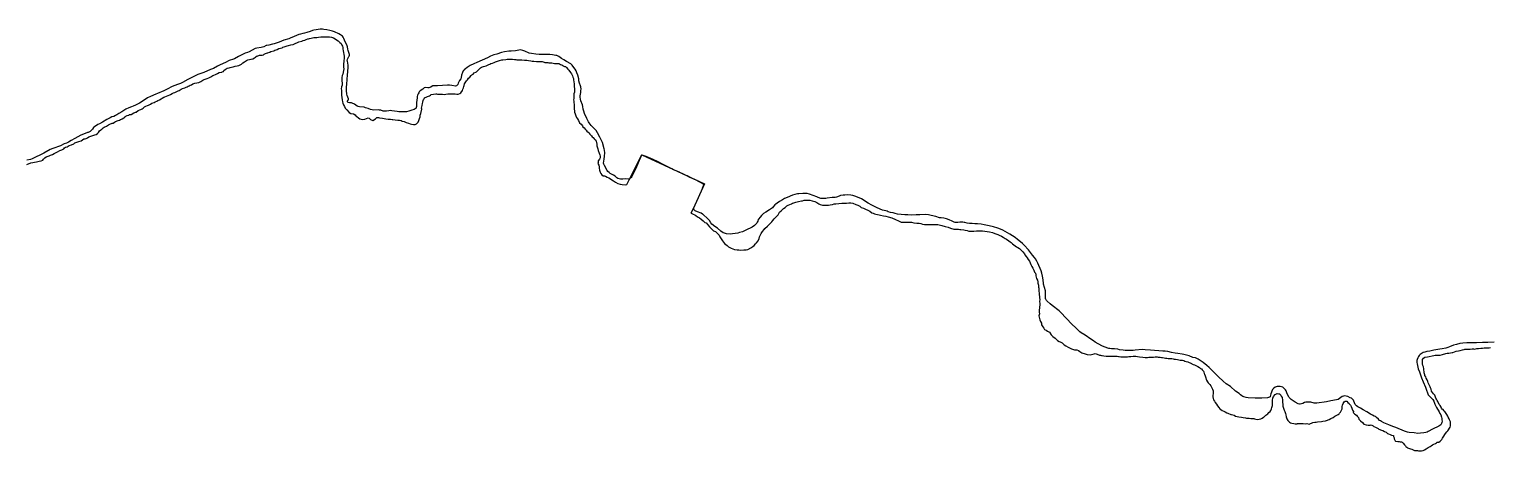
# Model space of a CAD drawing. Extents: x 0 to 800, y 146 to 730.
# Drawn here: x 671.9 to 735.9, y 600.8 to 619.3 of the extents above; entities that cross this region are included whole.
import ezdxf

# ---------------------------------------------------------------- set-up
doc = ezdxf.new("R2010")
doc.units = 0
doc.layers.get('0').update_dxf_attribs({"linetype": 'CONTINUOUS'})

msp = doc.modelspace()

# ---------------------------------------------------------------- linework, layer by layer
at = {"color": 1}
msp.add_lwpolyline([(671.76875, 613.334375), (671.946875, 613.409375), (672.021875, 613.428125), (672.1, 613.440625), (672.19375, 613.45), (672.309375, 613.4875), (672.390625, 613.503125), (672.465625, 613.521875), (672.490625, 613.56875), (672.55625, 613.634375), (672.6125, 613.675), (672.74375, 613.7125), (672.796875, 613.740625), (672.896875, 613.778125), (672.959375, 613.815625), (673.015625, 613.85), (673.1125, 613.890625), (673.215625, 613.95625), (673.29375, 613.978125), (673.39375, 614.03125), (673.415625, 614.06875), (673.459375, 614.096875), (673.540625, 614.11875), (673.578125, 614.1375), (673.628125, 614.171875), (673.728125, 614.203125), (673.821875, 614.246875), (673.86875, 614.2875), (673.953125, 614.321875), (674.003125, 614.33125), (674.05, 614.340625), (674.15, 614.36875), (674.2125, 614.415625), (674.259375, 614.45625), (674.321875, 614.465625), (674.375, 614.478125), (674.43125, 614.50625), (674.48125, 614.54375), (674.61875, 614.596875), (674.74375, 614.6375), (674.8125, 614.653125), (674.86875, 614.69375), (674.903125, 614.746875), (674.953125, 614.8125), (675.009375, 614.853125), (675.053125, 614.890625), (675.115625, 614.9375), (675.15625, 614.971875), (675.25625, 615.0125), (675.309375, 615.05), (675.353125, 615.078125), (675.409375, 615.10625), (675.50625, 615.14375), (675.55, 615.153125), (675.60625, 615.190625), (675.659375, 615.221875), (675.775, 615.265625), (675.83125, 615.2875), (675.871875, 615.3125), (675.921875, 615.33125), (675.953125, 615.34375), (676.021875, 615.378125), (676.0625, 615.409375), (676.075, 615.434375), (676.171875, 615.48125), (676.234375, 615.503125), (676.2625, 615.521875), (676.284375, 615.528125), (676.34375, 615.528125), (676.4625, 615.596875), (676.475, 615.603125), (676.5375, 615.63125), (676.55625, 615.6375), (676.64375, 615.696875), (676.71875, 615.728125), (676.7625, 615.746875), (676.825, 615.778125), (676.8625, 615.803125), (676.93125, 615.859375), (676.990625, 615.890625), (677.053125, 615.925), (677.103125, 615.94375), (677.196875, 615.975), (677.253125, 616.01875), (677.34375, 616.059375), (677.4, 616.0875), (677.4625, 616.115625), (677.50625, 616.14375), (677.590625, 616.178125), (677.659375, 616.21875), (677.703125, 616.2375), (677.775, 616.284375), (677.825, 616.303125), (677.8875, 616.328125), (677.959375, 616.365625), (678.040625, 616.390625), (678.06875, 616.409375), (678.134375, 616.446875), (678.203125, 616.475), (678.25625, 616.490625), (678.3125, 616.521875), (678.4, 616.565625), (678.446875, 616.584375), (678.540625, 616.640625), (678.590625, 616.66875), (678.7, 616.7), (678.753125, 616.71875), (678.796875, 616.7375), (678.84375, 616.765625), (678.88125, 616.790625), (678.934375, 616.809375), (678.99375, 616.83125), (679.040625, 616.878125), (679.1375, 616.9), (679.225, 616.915625), (679.309375, 616.934375), (679.4, 616.971875), (679.44375, 617), (679.484375, 617.028125), (679.5375, 617.05625), (679.5875, 617.075), (679.678125, 617.10625), (679.75, 617.134375), (679.834375, 617.18125), (679.884375, 617.209375), (679.925, 617.234375), (679.975, 617.25625), (680.0375, 617.284375), (680.121875, 617.321875), (680.2, 617.365625), (680.3125, 617.384375), (680.340625, 617.39375), (680.390625, 617.415625), (680.4125, 617.45625), (680.46875, 617.50625), (680.559375, 617.553125), (680.646875, 617.578125), (680.684375, 617.5875), (680.7375, 617.6), (680.809375, 617.621875), (680.853125, 617.625), (680.909375, 617.64375), (680.9875, 617.659375), (681.065625, 617.66875), (681.15625, 617.715625), (681.1875, 617.7375), (681.246875, 617.790625), (681.3125, 617.840625), (681.403125, 617.8875), (681.4625, 617.925), (681.53125, 617.934375), (681.584375, 617.95), (681.6125, 617.953125), (681.671875, 617.971875), (681.75625, 618.015625), (681.80625, 618.0375), (681.83125, 618.08125), (681.871875, 618.090625), (681.971875, 618.121875), (682.09375, 618.13125), (682.140625, 618.140625), (682.178125, 618.178125), (682.2375, 618.196875), (682.31875, 618.225), (682.3375, 618.228125), (682.40625, 618.253125), (682.43125, 618.265625), (682.475, 618.28125), (682.60625, 618.31875), (682.646875, 618.340625), (682.703125, 618.35625), (682.74375, 618.375), (682.815625, 618.4125), (682.959375, 618.453125), (682.990625, 618.471875), (683.05625, 618.490625), (683.09375, 618.509375), (683.18125, 618.5375), (683.25, 618.55625), (683.346875, 618.575), (683.45, 618.6), (683.534375, 618.63125), (683.6375, 618.678125), (683.7, 618.70625), (683.821875, 618.74375), (683.890625, 618.765625), (683.95, 618.78125), (683.965625, 618.790625), (683.9875, 618.8), (684.021875, 618.809375), (684.090625, 618.8375), (684.125, 618.85), (684.16875, 618.859375), (684.240625, 618.86875), (684.290625, 618.89375), (684.346875, 618.896875), (684.40625, 618.896875), (684.4875, 618.903125), (684.565625, 618.915625), (684.65625, 618.925), (685.040625, 618.925), (685.121875, 618.915625), (685.215625, 618.89375), (685.29375, 618.85), (685.353125, 618.803125), (685.415625, 618.753125), (685.490625, 618.6875), (685.553125, 618.6375), (685.5625, 618.6), (685.5875, 618.571875), (685.6125, 618.51875), (685.628125, 618.46875), (685.628125, 618.3875), (685.6375, 618.328125), (685.653125, 618.228125), (685.66875, 618.16875), (685.684375, 618.071875), (685.678125, 617.98125), (685.671875, 617.8875), (685.671875, 617.83125), (685.653125, 617.75625), (685.653125, 617.678125), (685.65625, 617.603125), (685.66875, 617.528125), (685.65, 617.453125), (685.621875, 617.29375), (685.6, 617.234375), (685.5875, 617.15), (685.584375, 617.021875), (685.59375, 616.8875), (685.590625, 616.809375), (685.575, 616.734375), (685.559375, 616.65), (685.565625, 616.5875), (685.571875, 616.5125), (685.571875, 616.446875), (685.575, 616.371875), (685.578125, 616.278125), (685.59375, 616.16875), (685.609375, 616.0875), (685.63125, 616.021875), (685.6625, 615.95625), (685.696875, 615.871875), (685.734375, 615.803125), (685.803125, 615.728125), (685.909375, 615.621875), (685.984375, 615.575), (686.1, 615.55625), (686.16875, 615.5125), (686.203125, 615.475), (686.24375, 615.44375), (686.3125, 615.3875), (686.375, 615.34375), (686.49375, 615.315625), (686.5875, 615.321875), (686.6625, 615.35), (686.734375, 615.38125), (686.784375, 615.3625), (686.846875, 615.3125), (686.94375, 615.26875), (687.05625, 615.34375), (687.115625, 615.396875), (687.190625, 615.4), (687.2375, 615.3875), (687.36875, 615.36875), (687.509375, 615.340625), (687.609375, 615.325), (687.6875, 615.321875), (687.68125, 615.33125), (687.721875, 615.325), (687.79375, 615.3125), (687.825, 615.30625), (687.921875, 615.29375), (688.04375, 615.278125), (688.1125, 615.275), (688.1875, 615.265625), (688.23125, 615.240625), (688.309375, 615.21875), (688.396875, 615.18125), (688.5, 615.146875), (688.584375, 615.115625), (688.64375, 615.1), (688.71875, 615.090625), (688.803125, 615.0875), (688.853125, 615.115625), (688.925, 615.19375), (688.959375, 615.265625), (688.990625, 615.353125), (689.0125, 615.425), (689.01875, 615.503125), (689.053125, 615.565625), (689.09375, 615.765625), (689.08125, 615.80625), (689.09375, 615.8625), (689.103125, 615.928125), (689.121875, 616.009375), (689.1375, 616.075), (689.153125, 616.134375), (689.16875, 616.18125), (689.1875, 616.21875), (689.2125, 616.2625), (689.23125, 616.275), (689.2875, 616.290625), (689.346875, 616.3125), (689.425, 616.35), (689.471875, 616.375), (689.503125, 616.4), (689.603125, 616.425), (689.703125, 616.428125), (689.7375, 616.428125), (689.778125, 616.41875), (689.825, 616.41875), (689.875, 616.415625), (689.990625, 616.415625), (690.078125, 616.409375), (690.15, 616.415625), (690.225, 616.434375), (690.3375, 616.4375), (690.484375, 616.4375), (690.55625, 616.428125), (690.63125, 616.425), (690.684375, 616.425), (690.75625, 616.44375), (690.8, 616.475), (690.86875, 616.575), (690.89375, 616.63125), (690.921875, 616.696875), (690.934375, 616.75625), (690.946875, 616.803125), (690.96875, 616.865625), (690.996875, 616.915625), (691.053125, 617), (691.090625, 617.046875), (691.14375, 617.121875), (691.2, 617.16875), (691.259375, 617.2375), (691.290625, 617.271875), (691.3375, 617.3), (691.38125, 617.346875), (691.4625, 617.384375), (691.49375, 617.403125), (691.546875, 617.45), (691.60625, 617.5125), (691.6375, 617.546875), (691.671875, 617.575), (691.715625, 617.596875), (691.8, 617.63125), (691.85625, 617.64375), (691.90625, 617.6625), (692.034375, 617.71875), (692.075, 617.7375), (692.125, 617.7625), (692.19375, 617.78125), (692.259375, 617.8125), (692.315625, 617.8375), (692.4125, 617.865625), (692.496875, 617.896875), (692.6, 617.921875), (692.6375, 617.925), (692.76875, 617.940625), (692.834375, 617.95), (693.071875, 617.95), (693.153125, 617.94375), (693.215625, 617.940625), (693.265625, 617.925), (693.409375, 617.925), (693.484375, 617.921875), (693.5875, 617.915625), (693.634375, 617.915625), (693.69375, 617.9125), (693.765625, 617.896875), (693.865625, 617.884375), (693.9375, 617.865625), (693.996875, 617.865625), (694.115625, 617.85625), (694.175, 617.846875), (694.21875, 617.85625), (694.321875, 617.85625), (694.353125, 617.846875), (694.36875, 617.846875), (694.45, 617.821875), (694.484375, 617.8125), (694.54375, 617.809375), (694.575, 617.803125), (694.61875, 617.8), (694.659375, 617.790625), (694.70625, 617.790625), (694.75, 617.784375), (694.79375, 617.784375), (694.85, 617.771875), (694.909375, 617.7625), (695.1, 617.7625), (695.134375, 617.753125), (695.175, 617.725), (695.23125, 617.7), (695.26875, 617.68125), (695.290625, 617.6625), (695.353125, 617.63125), (695.3875, 617.625), (695.43125, 617.5875), (695.5, 617.515625), (695.540625, 617.465625), (695.60625, 617.375), (695.653125, 617.309375), (695.696875, 617.21875), (695.721875, 617.1625), (695.7375, 617.1125), (695.740625, 617.040625), (695.753125, 616.9625), (695.76875, 616.86875), (695.76875, 616.81875), (695.778125, 616.734375), (695.78125, 616.66875), (695.784375, 616.6125), (695.784375, 616.546875), (695.78125, 616.5), (695.7625, 616.434375), (695.7625, 616.34375), (695.759375, 616.26875), (695.75625, 616.228125), (695.746875, 616.16875), (695.75625, 616.1125), (695.759375, 616.05625), (695.775, 615.9625), (695.775, 615.759375), (695.784375, 615.690625), (695.7875, 615.634375), (695.815625, 615.559375), (695.846875, 615.465625), (695.875, 615.396875), (695.921875, 615.334375), (695.965625, 615.265625), (696.0125, 615.165625), (696.075, 615.1), (696.134375, 615.03125), (696.15625, 614.984375), (696.2125, 614.94375), (696.2625, 614.88125), (696.3, 614.840625), (696.334375, 614.79375), (696.384375, 614.75), (696.4125, 614.71875), (696.459375, 614.6625), (696.53125, 614.5875), (696.5625, 614.553125), (696.60625, 614.515625), (696.653125, 614.45625), (696.690625, 614.41875), (696.734375, 614.353125), (696.75, 614.30625), (696.765625, 614.221875), (696.771875, 614.1625), (696.775, 614.10625), (696.8125, 614.03125), (696.825, 613.95625), (696.871875, 613.83125), (696.896875, 613.75625), (696.9125, 613.7), (696.9125, 613.628125), (696.890625, 613.56875), (696.83125, 613.503125), (696.81875, 613.43125), (696.815625, 613.375), (696.859375, 613.315625), (696.871875, 613.234375), (696.871875, 613.18125), (696.884375, 613.090625), (696.9125, 613.00625), (696.95, 612.946875), (696.990625, 612.884375), (697.046875, 612.84375), (697.1, 612.8375), (697.146875, 612.834375), (697.221875, 612.790625), (697.296875, 612.759375), (697.371875, 612.70625), (697.43125, 612.66875), (697.49375, 612.625), (697.58125, 612.5625), (697.690625, 612.50625), (697.79375, 612.478125), (697.875, 612.459375), (698.00625, 612.45), (698.078125, 612.459375), (698.18125, 612.665625), (698.74375, 613.759375), (701.496875, 612.484375), (700.996875, 611.39375), (700.896875, 611.203125), (700.928125, 611.1875), (700.990625, 611.165625), (701.0625, 611.13125), (701.103125, 611.103125), (701.178125, 611.053125), (701.26875, 610.996875), (701.3375, 610.940625), (701.4375, 610.86875), (701.509375, 610.8), (701.56875, 610.78125), (701.634375, 610.69375), (701.703125, 610.609375), (701.80625, 610.50625), (701.884375, 610.43125), (701.965625, 610.403125), (702.021875, 610.359375), (702.090625, 610.29375), (702.128125, 610.24375), (702.16875, 610.175), (702.228125, 610.08125), (702.284375, 609.996875), (702.36875, 609.878125), (702.484375, 609.79375), (702.546875, 609.728125), (702.6625, 609.66875), (702.8, 609.621875), (702.915625, 609.603125), (703.003125, 609.59375), (703.0875, 609.5875), (703.2125, 609.59375), (703.31875, 609.603125), (703.396875, 609.615625), (703.525, 609.6875), (703.609375, 609.746875), (703.66875, 609.79375), (703.721875, 609.85625), (703.775, 609.9125), (703.8375, 609.996875), (703.884375, 610.103125), (703.896875, 610.171875), (703.95, 610.25625), (703.96875, 610.321875), (704.034375, 610.403125), (704.109375, 610.496875), (704.1375, 610.528125), (704.25, 610.6375), (704.315625, 610.696875), (704.36875, 610.753125), (704.4375, 610.821875), (704.48125, 610.884375), (704.54375, 610.953125), (704.615625, 611.028125), (704.659375, 611.08125), (704.715625, 611.140625), (704.746875, 611.19375), (704.784375, 611.24375), (704.846875, 611.309375), (704.95625, 611.40625), (705.025, 611.459375), (705.084375, 611.509375), (705.103125, 611.528125), (705.15625, 611.553125), (705.23125, 611.584375), (705.30625, 611.621875), (705.35625, 611.640625), (705.40625, 611.65625), (705.490625, 611.684375), (705.6125, 611.7125), (705.7375, 611.740625), (705.790625, 611.75), (705.8625, 611.771875), (705.9375, 611.778125), (706.053125, 611.771875), (706.1125, 611.76875), (706.2125, 611.753125), (706.334375, 611.715625), (706.415625, 611.675), (706.5, 611.609375), (706.559375, 611.58125), (706.659375, 611.55625), (706.8125, 611.55625), (706.928125, 611.5625), (706.996875, 611.571875), (707.1, 611.584375), (707.175, 611.6125), (707.253125, 611.61875), (707.375, 611.63125), (707.515625, 611.6375), (707.69375, 611.646875), (707.7125, 611.65), (707.825, 611.65625), (707.903125, 611.65625), (707.996875, 611.646875), (708.121875, 611.584375), (708.2125, 611.553125), (708.30625, 611.515625), (708.36875, 611.459375), (708.465625, 611.421875), (708.528125, 611.39375), (708.684375, 611.328125), (708.740625, 611.2875), (708.828125, 611.225), (708.884375, 611.203125), (708.94375, 611.175), (709.009375, 611.165625), (709.075, 611.15), (709.146875, 611.128125), (709.209375, 611.1125), (709.334375, 611.090625), (709.4375, 611.071875), (709.553125, 611.046875), (709.7125, 611), (709.875, 610.934375), (709.996875, 610.865625), (710.11875, 610.8125), (710.428125, 610.8125), (710.5625, 610.809375), (710.675, 610.78125), (710.809375, 610.7625), (710.9, 610.7625), (710.971875, 610.753125), (711.05625, 610.73125), (711.140625, 610.715625), (711.328125, 610.715625), (711.44375, 610.7125), (711.590625, 610.703125), (711.71875, 610.703125), (711.90625, 610.665625), (712.053125, 610.621875), (712.18125, 610.590625), (712.284375, 610.553125), (712.43125, 610.509375), (712.625, 610.509375), (712.69375, 610.496875), (712.7375, 610.490625), (712.859375, 610.48125), (712.928125, 610.4625), (713.00625, 610.45), (713.084375, 610.425), (713.196875, 610.415625), (713.303125, 610.421875), (713.415625, 610.43125), (713.684375, 610.43125), (713.7875, 610.425), (713.8875, 610.40625), (713.99375, 610.39375), (714.115625, 610.359375), (714.23125, 610.3125), (714.35625, 610.271875), (714.41875, 610.2375), (714.51875, 610.2), (714.59375, 610.15625), (714.68125, 610.103125), (714.7375, 610.075), (714.840625, 609.990625), (714.903125, 609.95), (714.94375, 609.925), (715, 609.865625), (715.053125, 609.8125), (715.115625, 609.775), (715.171875, 609.734375), (715.240625, 609.7), (715.303125, 609.653125), (715.353125, 609.6125), (715.396875, 609.575), (715.453125, 609.515625), (715.51875, 609.43125), (715.54375, 609.3875), (715.603125, 609.3125), (715.64375, 609.25625), (715.690625, 609.18125), (715.740625, 609.103125), (715.775, 609.034375), (715.80625, 608.9625), (715.85, 608.86875), (715.890625, 608.79375), (715.928125, 608.709375), (715.971875, 608.615625), (716.00625, 608.575), (716.021875, 608.5125), (716.028125, 608.45625), (716.04375, 608.4), (716.059375, 608.35), (716.09375, 608.271875), (716.109375, 608.2), (716.1125, 608.134375), (716.134375, 608.046875), (716.14375, 607.9625), (716.15, 607.915625), (716.15625, 607.859375), (716.159375, 607.79375), (716.171875, 607.70625), (716.175, 607.625), (716.184375, 607.559375), (716.190625, 607.5), (716.196875, 607.41875), (716.190625, 607.340625), (716.196875, 607.25625), (716.2, 607.153125), (716.1875, 607.1125), (716.1875, 607.065625), (716.171875, 606.953125), (716.175, 606.871875), (716.1875, 606.79375), (716.159375, 606.709375), (716.190625, 606.596875), (716.203125, 606.53125), (716.225, 606.465625), (716.265625, 606.390625), (716.278125, 606.315625), (716.334375, 606.23125), (716.38125, 606.165625), (716.409375, 606.115625), (716.475, 606.0875), (716.540625, 606.040625), (716.615625, 605.9875), (716.696875, 605.871875), (716.76875, 605.803125), (716.86875, 605.728125), (716.903125, 605.7), (716.978125, 605.634375), (717.05, 605.590625), (717.09375, 605.56875), (717.171875, 605.525), (717.2625, 605.4375), (717.334375, 605.390625), (717.4375, 605.334375), (717.5875, 605.259375), (717.7125, 605.21875), (717.815625, 605.21875), (717.890625, 605.184375), (717.959375, 605.14375), (718.046875, 605.090625), (718.190625, 605.04375), (718.26875, 605.0125), (718.4, 605.003125), (718.58125, 605.040625), (718.621875, 605.053125), (718.7125, 605.025), (718.821875, 604.99375), (718.8625, 604.984375), (718.896875, 604.978125), (718.9375, 604.975), (719.00625, 604.959375), (719.1125, 604.95), (719.159375, 604.946875), (719.221875, 604.940625), (719.3, 604.940625), (719.4375, 604.95), (719.50625, 604.946875), (719.54375, 604.940625), (719.596875, 604.9375), (719.646875, 604.928125), (719.684375, 604.928125), (719.746875, 604.91875), (719.79375, 604.9125), (720.046875, 604.9125), (720.109375, 604.921875), (720.15625, 604.93125), (720.196875, 604.93125), (720.2875, 604.9375), (720.4125, 604.9375), (720.48125, 604.921875), (720.575, 604.909375), (720.7125, 604.9), (720.81875, 604.884375), (720.91875, 604.884375), (720.984375, 604.89375), (721.015625, 604.9), (721.1875, 604.9), (721.253125, 604.909375), (721.34375, 604.909375), (721.39375, 604.9), (721.425, 604.9), (721.48125, 604.89375), (721.534375, 604.884375), (721.58125, 604.88125), (721.659375, 604.871875), (721.7125, 604.85625), (721.771875, 604.853125), (721.821875, 604.84375), (721.903125, 604.84375), (721.98125, 604.8375), (722.053125, 604.828125), (722.096875, 604.81875), (722.14375, 604.809375), (722.23125, 604.796875), (722.290625, 604.78125), (722.359375, 604.76875), (722.38125, 604.76875), (722.45625, 604.7625), (722.51875, 604.75), (722.565625, 604.725), (722.61875, 604.709375), (722.690625, 604.690625), (722.746875, 604.665625), (722.790625, 604.646875), (722.921875, 604.58125), (722.978125, 604.559375), (723.034375, 604.53125), (723.134375, 604.49375), (723.20625, 604.446875), (723.25, 604.4), (723.284375, 604.38125), (723.321875, 604.34375), (723.3375, 604.325), (723.371875, 604.28125), (723.390625, 604.240625), (723.4125, 604.190625), (723.428125, 604.153125), (723.446875, 604.0875), (723.4625, 604.034375), (723.475, 603.996875), (723.5, 603.928125), (723.50625, 603.884375), (723.546875, 603.825), (723.584375, 603.771875), (723.653125, 603.696875), (723.7, 603.640625), (723.75, 603.55625), (723.76875, 603.490625), (723.796875, 603.428125), (723.80625, 603.371875), (723.80625, 603.2875), (723.784375, 603.23125), (723.78125, 603.165625), (723.8, 603.090625), (723.821875, 603.028125), (723.859375, 602.971875), (723.890625, 602.9125), (723.94375, 602.84375), (723.984375, 602.771875), (724.046875, 602.6875), (724.09375, 602.640625), (724.1375, 602.6), (724.2, 602.5625), (724.2625, 602.534375), (724.325, 602.5), (724.40625, 602.459375), (724.446875, 602.440625), (724.571875, 602.39375), (724.603125, 602.384375), (724.715625, 602.35625), (724.7875, 602.321875), (724.934375, 602.2875), (725.05, 602.26875), (725.121875, 602.259375), (725.21875, 602.240625), (725.265625, 602.221875), (725.375, 602.221875), (725.45, 602.2125), (725.590625, 602.215625), (725.61875, 602.19375), (725.66875, 602.184375), (725.740625, 602.16875), (725.825, 602.178125), (725.8875, 602.203125), (725.953125, 602.23125), (726.009375, 602.265625), (726.040625, 602.28125), (726.1125, 602.353125), (726.15, 602.384375), (726.19375, 602.421875), (726.25, 602.471875), (726.303125, 602.525), (726.328125, 602.565625), (726.365625, 602.640625), (726.38125, 602.69375), (726.396875, 602.778125), (726.4, 602.846875), (726.4, 603.015625), (726.41875, 603.1), (726.45, 603.175), (726.521875, 603.259375), (726.60625, 603.309375), (726.68125, 603.3), (726.715625, 603.290625), (726.7625, 603.234375), (726.790625, 603.1875), (726.821875, 603.128125), (726.8375, 603.009375), (726.846875, 602.93125), (726.8625, 602.828125), (726.8625, 602.75), (726.89375, 602.665625), (726.921875, 602.58125), (726.94375, 602.51875), (726.975, 602.434375), (726.990625, 602.375), (727.009375, 602.2875), (727.0375, 602.19375), (727.075, 602.128125), (727.153125, 602.053125), (727.196875, 602.025), (727.253125, 602.009375), (727.34375, 601.9875), (727.4, 601.978125), (727.4875, 601.98125), (727.50625, 601.990625), (727.528125, 601.990625), (727.603125, 601.996875), (727.696875, 601.9875), (727.75, 601.9875), (727.853125, 601.98125), (727.909375, 601.9875), (728.00625, 601.96875), (728.175, 602.0375), (728.25625, 602.053125), (728.315625, 602.05625), (728.371875, 602.065625), (728.559375, 602.075), (728.609375, 602.1), (728.725, 602.103125), (728.778125, 602.11875), (728.896875, 602.175), (728.965625, 602.20625), (729.065625, 602.25), (729.140625, 602.31875), (729.290625, 602.384375), (729.321875, 602.421875), (729.35, 602.44375), (729.3875, 602.490625), (729.40625, 602.51875), (729.4375, 602.584375), (729.453125, 602.6375), (729.465625, 602.73125), (729.475, 602.8), (729.5, 602.871875), (729.54375, 602.940625), (729.596875, 602.978125), (729.659375, 602.96875), (729.703125, 602.91875), (729.765625, 602.865625), (729.784375, 602.8375), (729.821875, 602.796875), (729.85, 602.734375), (729.878125, 602.665625), (729.89375, 602.61875), (729.9125, 602.571875), (729.953125, 602.525), (729.940625, 602.471875), (730.015625, 602.40625), (730.084375, 602.35625), (730.11875, 602.321875), (730.171875, 602.253125), (730.190625, 602.178125), (730.2625, 602.109375), (730.346875, 602.04375), (730.409375, 601.96875), (730.50625, 601.93125), (730.603125, 601.915625), (730.6875, 601.915625), (730.734375, 601.93125), (730.7625, 601.921875), (730.8125, 601.896875), (730.853125, 601.865625), (730.91875, 601.83125), (731.015625, 601.790625), (731.040625, 601.771875), (731.075, 601.75), (731.1875, 601.7), (731.240625, 601.684375), (731.31875, 601.640625), (731.384375, 601.609375), (731.45, 601.5625), (731.496875, 601.534375), (731.565625, 601.509375), (731.628125, 601.4875), (731.70625, 601.4625), (731.715625, 601.43125), (731.74375, 601.359375), (731.74375, 601.31875), (731.778125, 601.2375), (731.80625, 601.215625), (731.90625, 601.209375), (731.95625, 601.2), (732, 601.196875), (732.05625, 601.1875), (732.0875, 601.18125), (732.125, 601.153125), (732.140625, 601.13125), (732.19375, 601.05625), (732.234375, 601.015625), (732.25625, 600.98125), (732.290625, 600.95), (732.33125, 600.925), (732.415625, 600.896875), (732.4625, 600.878125), (732.509375, 600.865625), (732.596875, 600.828125), (732.63125, 600.8125), (732.7, 600.809375), (732.7625, 600.809375), (732.80625, 600.8), (732.859375, 600.803125), (732.9375, 600.803125), (733.00625, 600.8125), (733.071875, 600.8375), (733.1375, 600.878125), (733.1875, 600.90625), (733.2375, 600.94375), (733.315625, 600.990625), (733.359375, 601.015625), (733.415625, 601.053125), (733.475, 601.08125), (733.553125, 601.11875), (733.6, 601.15), (733.621875, 601.16875), (733.68125, 601.171875), (733.703125, 601.18125), (733.759375, 601.225), (733.825, 601.290625), (733.859375, 601.346875), (733.884375, 601.39375), (733.9125, 601.44375), (733.96875, 601.509375), (733.990625, 601.55625), (734.05, 601.628125), (734.0875, 601.678125), (734.11875, 601.721875), (734.165625, 601.784375), (734.2, 601.8375), (734.209375, 601.89375), (734.209375, 601.94375), (734.215625, 602.01875), (734.209375, 602.071875), (734.175, 602.15), (734.159375, 602.196875), (734.1125, 602.278125), (734.0875, 602.309375), (734.053125, 602.39375), (733.9875, 602.471875), (733.95625, 602.515625), (733.9375, 602.534375), (733.915625, 602.565625), (733.8875, 602.603125), (733.840625, 602.628125), (733.81875, 602.66875), (733.796875, 602.7125), (733.7625, 602.778125), (733.71875, 602.81875), (733.65625, 602.95625), (733.63125, 602.996875), (733.596875, 603.053125), (733.571875, 603.109375), (733.54375, 603.19375), (733.51875, 603.23125), (733.465625, 603.2875), (733.415625, 603.346875), (733.375, 603.4125), (733.36875, 603.503125), (733.340625, 603.5625), (733.325, 603.59375), (733.29375, 603.659375), (733.2625, 603.715625), (733.2375, 603.778125), (733.2125, 603.828125), (733.184375, 603.9125), (733.15, 603.975), (733.134375, 604.040625), (733.090625, 604.09375), (733.084375, 604.125), (733.071875, 604.16875), (733.05625, 604.2125), (733.05, 604.26875), (733.046875, 604.325), (733.046875, 604.38125), (733.03125, 604.46875), (733.0125, 604.503125), (733, 604.540625), (732.9875, 604.6), (732.984375, 604.65625), (732.984375, 604.721875), (732.9875, 604.796875), (733.021875, 604.8625), (733.084375, 604.9), (733.203125, 604.9125), (733.484375, 604.978125), (733.54375, 604.984375), (733.60625, 604.984375), (733.69375, 604.9875), (733.7625, 604.99375), (733.8625, 605.021875), (734, 605.0625), (734.065625, 605.06875), (734.14375, 605.071875), (734.290625, 605.1), (734.3125, 605.109375), (734.465625, 605.15625), (734.5625, 605.171875), (734.640625, 605.190625), (734.74375, 605.221875), (734.80625, 605.240625), (734.8375, 605.246875), (734.875, 605.25), (735.040625, 605.25), (735.075, 605.25625), (735.15625, 605.265625), (735.225, 605.259375), (735.265625, 605.25625), (735.371875, 605.275), (735.446875, 605.278125), (735.540625, 605.2875), (735.56875, 605.29375), (735.615625, 605.296875), (735.68125, 605.3125), (735.759375, 605.309375), (735.90625, 605.309375), (735.96875, 605.315625)], dxfattribs=at)
at = {"color": 3}
msp.add_lwpolyline([(736.125, 605.559375), (735.84375, 605.546875), (735.609375, 605.546875), (735.35, 605.525), (735.259375, 605.521875), (735.090625, 605.525), (734.925, 605.521875), (734.746875, 605.50625), (734.625, 605.490625), (734.46875, 605.459375), (734.35, 605.421875), (734.171875, 605.346875), (734.1, 605.31875), (734, 605.29375), (733.853125, 605.265625), (733.7375, 605.25625), (733.48125, 605.2125), (733.303125, 605.1625), (733.178125, 605.14375), (733.090625, 605.125), (733.01875, 605.103125), (732.9625, 605.08125), (732.8875, 605.021875), (732.840625, 604.975), (732.8125, 604.93125), (732.784375, 604.875), (732.75625, 604.8), (732.740625, 604.75625), (732.734375, 604.728125), (732.740625, 604.659375), (732.75, 604.603125), (732.784375, 604.45625), (732.8, 604.39375), (732.85625, 604.259375), (732.88125, 604.16875), (732.9375, 604), (733.015625, 603.825), (733.115625, 603.58125), (733.1625, 603.45625), (733.196875, 603.33125), (733.2125, 603.2875), (733.234375, 603.246875), (733.25625, 603.221875), (733.353125, 603.128125), (733.434375, 603.0375), (733.475, 602.975), (733.5, 602.925), (733.528125, 602.840625), (733.590625, 602.7), (733.7125, 602.5), (733.746875, 602.4375), (733.78125, 602.371875), (733.815625, 602.278125), (733.83125, 602.20625), (733.8375, 602.15), (733.840625, 602.09375), (733.834375, 602.040625), (733.81875, 601.990625), (733.7875, 601.9375), (733.746875, 601.903125), (733.70625, 601.88125), (733.421875, 601.74375), (733.2375, 601.64375), (733.184375, 601.61875), (733.128125, 601.6), (733.04375, 601.58125), (732.896875, 601.565625), (732.778125, 601.5625), (732.6125, 601.578125), (732.4, 601.60625), (732.328125, 601.615625), (732.196875, 601.65625), (731.81875, 601.8125), (731.6875, 601.85625), (731.50625, 601.93125), (731.2875, 602.028125), (731.184375, 602.078125), (731.14375, 602.103125), (731.103125, 602.13125), (731.046875, 602.178125), (730.96875, 602.259375), (730.921875, 602.29375), (730.86875, 602.321875), (730.784375, 602.35625), (730.696875, 602.396875), (730.5375, 602.5), (730.38125, 602.5875), (730.259375, 602.66875), (730.153125, 602.725), (730.084375, 602.76875), (730.04375, 602.809375), (730.025, 602.83125), (729.975, 602.971875), (729.95625, 603.0125), (729.921875, 603.05), (729.8625, 603.096875), (729.815625, 603.125), (729.709375, 603.175), (729.6375, 603.19375), (729.56875, 603.203125), (729.515625, 603.196875), (729.4625, 603.178125), (729.340625, 603.084375), (729.278125, 603.05), (729.215625, 603.028125), (728.959375, 602.9875), (728.778125, 602.946875), (728.34375, 602.88125), (728.234375, 602.88125), (728.078125, 602.921875), (727.990625, 602.93125), (727.928125, 602.93125), (727.871875, 602.921875), (727.8125, 602.90625), (727.73125, 602.86875), (727.68125, 602.853125), (727.6125, 602.846875), (727.58125, 602.846875), (727.53125, 602.859375), (727.39375, 602.934375), (727.259375, 603.015625), (727.215625, 603.05), (727.1375, 603.1375), (727.11875, 603.159375), (727.05, 603.29375), (726.996875, 603.421875), (726.96875, 603.471875), (726.9375, 603.51875), (726.8625, 603.58125), (726.79375, 603.603125), (726.74375, 603.615625), (726.6125, 603.6125), (726.565625, 603.603125), (726.515625, 603.58125), (726.45625, 603.5375), (726.409375, 603.484375), (726.33125, 603.3), (726.30625, 603.18125), (726.296875, 603.159375), (726.278125, 603.15), (726.178125, 603.125), (725.940625, 603.103125), (725.65, 603.1), (725.33125, 603.121875), (725.25625, 603.134375), (725.153125, 603.159375), (725.109375, 603.175), (725.053125, 603.20625), (724.996875, 603.25), (724.9375, 603.309375), (724.7875, 603.415625), (724.55625, 603.609375), (724.378125, 603.734375), (724.240625, 603.846875), (724.028125, 604.040625), (723.9375, 604.140625), (723.621875, 604.45), (723.525, 604.5375), (723.3625, 604.665625), (723.146875, 604.815625), (723.11875, 604.83125), (723.03125, 604.865625), (722.915625, 604.890625), (722.753125, 604.953125), (722.515625, 605.015625), (722.440625, 605.03125), (722.246875, 605.053125), (722.1375, 605.071875), (721.96875, 605.109375), (721.8125, 605.15), (721.703125, 605.165625), (721.596875, 605.165625), (721.059375, 605.203125), (720.821875, 605.225), (720.684375, 605.228125), (720.3875, 605.209375), (720.290625, 605.196875), (720.15, 605.19375), (719.9375, 605.19375), (719.853125, 605.2), (719.696875, 605.225), (719.625, 605.24375), (719.478125, 605.26875), (719.45, 605.2625), (719.34375, 605.2625), (719.275, 605.271875), (719.221875, 605.28125), (719.015625, 605.346875), (718.9125, 605.39375), (718.621875, 605.559375), (718.546875, 605.6125), (718.43125, 605.68125), (718.1875, 605.8625), (718.01875, 605.971875), (717.959375, 606.015625), (717.784375, 606.190625), (717.603125, 606.35), (717.1125, 606.85625), (717.040625, 606.928125), (716.74375, 607.15625), (716.65625, 607.228125), (716.525, 607.353125), (716.49375, 607.3875), (716.45625, 607.434375), (716.45, 607.45625), (716.45, 607.58125), (716.44375, 607.64375), (716.446875, 607.746875), (716.440625, 607.809375), (716.40625, 607.95625), (716.3625, 608.090625), (716.353125, 608.13125), (716.3375, 608.29375), (716.315625, 608.44375), (716.28125, 608.575), (716.25, 608.675), (716.10625, 609.015625), (716.071875, 609.1), (716.0125, 609.20625), (715.971875, 609.259375), (715.88125, 609.3625), (715.7, 609.59375), (715.50625, 609.8), (715.434375, 609.871875), (715.284375, 610.009375), (715.225, 610.059375), (715.1125, 610.140625), (714.88125, 610.284375), (714.56875, 610.45625), (714.478125, 610.5), (714.359375, 610.55), (714.165625, 610.6125), (713.975, 610.65625), (713.7625, 610.690625), (713.61875, 610.71875), (713.459375, 610.7375), (713.35, 610.74375), (713.228125, 610.746875), (713.109375, 610.753125), (713.009375, 610.76875), (712.909375, 610.796875), (712.88125, 610.803125), (712.821875, 610.809375), (712.696875, 610.80625), (712.603125, 610.796875), (712.534375, 610.79375), (712.490625, 610.8), (712.434375, 610.81875), (712.353125, 610.8625), (712.228125, 610.9125), (712.103125, 610.959375), (711.990625, 610.9875), (711.86875, 610.996875), (711.8, 611.00625), (711.64375, 611.059375), (711.4375, 611.109375), (711.321875, 611.134375), (711.2, 611.146875), (710.940625, 611.128125), (710.78125, 611.134375), (710.575, 611.121875), (710.403125, 611.134375), (710.3375, 611.1375), (710.271875, 611.13125), (709.953125, 611.16875), (709.85, 611.190625), (709.76875, 611.215625), (709.653125, 611.2375), (709.55, 611.271875), (709.5, 611.29375), (709.45, 611.3125), (709.303125, 611.34375), (709.059375, 611.434375), (708.825, 611.55), (708.66875, 611.6375), (708.378125, 611.83125), (708.134375, 611.940625), (707.996875, 611.978125), (707.903125, 611.99375), (707.75625, 612.003125), (707.646875, 612), (707.56875, 611.99375), (707.4625, 611.975), (707.39375, 611.95625), (707.28125, 611.9125), (707.221875, 611.9), (707.153125, 611.9), (707.0875, 611.896875), (706.871875, 611.859375), (706.81875, 611.853125), (706.64375, 611.85), (706.5875, 611.853125), (706.48125, 611.890625), (706.41875, 611.921875), (706.090625, 612.04375), (706, 612.065625), (705.9375, 612.075), (705.809375, 612.0625), (705.634375, 612.059375), (705.565625, 612.05625), (705.45625, 612.03125), (705.35625, 611.996875), (705.1125, 611.9), (705, 611.85), (704.9125, 611.790625), (704.775, 611.7125), (704.671875, 611.6375), (704.61875, 611.60625), (704.575, 611.575), (704.5, 611.48125), (704.46875, 611.446875), (704.34375, 611.353125), (704.178125, 611.253125), (704.084375, 611.1875), (703.996875, 611.1), (703.934375, 611.025), (703.853125, 610.946875), (703.840625, 610.928125), (703.828125, 610.859375), (703.80625, 610.8125), (703.78125, 610.775), (703.728125, 610.7125), (703.684375, 610.671875), (703.578125, 610.596875), (703.309375, 610.45625), (703.1625, 610.39375), (703.03125, 610.353125), (702.95625, 610.3375), (702.715625, 610.3), (702.621875, 610.29375), (702.45625, 610.30625), (702.365625, 610.325), (702.315625, 610.346875), (702.209375, 610.421875), (702.053125, 610.546875), (701.946875, 610.621875), (701.81875, 610.728125), (701.771875, 610.78125), (701.70625, 610.884375), (701.596875, 611), (701.465625, 611.11875), (701.425, 611.146875), (701.40625, 611.1625), (701.340625, 611.203125), (701.184375, 611.2625), (701.0875, 611.315625), (701.040625, 611.346875), (701.028125, 611.3625), (701.015625, 611.396875), (701.0125, 611.40625), (701.0125, 611.428125), (701.1, 611.60625), (701.228125, 611.890625), (701.2875, 612.03125), (701.346875, 612.15625), (701.3875, 612.25), (701.4, 612.296875), (701.4375, 612.38125), (701.46875, 612.45), (701.465625, 612.45625), (701.340625, 612.534375), (701.196875, 612.6125), (701.146875, 612.634375), (700.89375, 612.75), (700.840625, 612.775), (700.728125, 612.8375), (700.65625, 612.86875), (700.54375, 612.928125), (700.409375, 612.990625), (700.390625, 613.003125), (700.13125, 613.10625), (700.053125, 613.14375), (699.671875, 613.334375), (699.43125, 613.46875), (699.109375, 613.621875), (699.0375, 613.65), (698.934375, 613.6875), (698.75, 613.746875), (698.728125, 613.74375), (698.653125, 613.571875), (698.621875, 613.509375), (698.503125, 613.240625), (698.31875, 612.846875), (698.303125, 612.80625), (698.278125, 612.76875), (698.2625, 612.75), (698.221875, 612.71875), (698.209375, 612.709375), (698.2, 612.709375), (698.140625, 612.696875), (698.03125, 612.70625), (697.9125, 612.69375), (697.81875, 612.69375), (697.809375, 612.696875), (697.746875, 612.70625), (697.6875, 612.725), (697.640625, 612.75625), (697.565625, 612.821875), (697.496875, 612.86875), (697.359375, 612.940625), (697.34375, 612.959375), (697.303125, 612.984375), (697.246875, 613.034375), (697.21875, 613.071875), (697.10625, 613.2875), (697.078125, 613.353125), (697.0625, 613.403125), (697.071875, 613.48125), (697.0875, 613.565625), (697.103125, 613.7), (697.1125, 613.846875), (697.096875, 613.96875), (697.084375, 614.028125), (697.009375, 614.296875), (696.978125, 614.396875), (696.90625, 614.5375), (696.8, 614.721875), (696.73125, 614.821875), (696.525, 615.053125), (696.434375, 615.1625), (696.403125, 615.2), (696.321875, 615.35625), (696.23125, 615.565625), (696.2, 615.66875), (696.171875, 615.76875), (696.15625, 615.878125), (696.1375, 615.953125), (696.071875, 616.13125), (696.053125, 616.196875), (696.0375, 616.29375), (696.0375, 616.346875), (696.04375, 616.421875), (696.0625, 616.49375), (696.071875, 616.575), (696.075, 616.634375), (696.065625, 616.7375), (696.053125, 616.790625), (696.009375, 616.903125), (695.98125, 617.00625), (695.975, 617.0875), (695.934375, 617.246875), (695.896875, 617.359375), (695.859375, 617.4375), (695.8125, 617.515625), (695.759375, 617.59375), (695.678125, 617.69375), (695.621875, 617.740625), (695.44375, 617.85), (695.315625, 617.91875), (695.21875, 617.98125), (695.1, 618.075), (695.071875, 618.090625), (695.00625, 618.11875), (694.975, 618.11875), (694.815625, 618.146875), (694.70625, 618.15625), (694.559375, 618.1625), (694.446875, 618.159375), (694.23125, 618.1625), (694.0875, 618.171875), (693.9, 618.196875), (693.79375, 618.221875), (693.6125, 618.296875), (693.51875, 618.33125), (693.45625, 618.346875), (693.4, 618.35625), (693.35, 618.353125), (693.20625, 618.31875), (693.009375, 618.303125), (692.903125, 618.296875), (692.715625, 618.26875), (692.584375, 618.24375), (692.384375, 618.178125), (692.246875, 618.140625), (692.10625, 618.08125), (691.975, 618.015625), (691.50625, 617.8125), (691.371875, 617.753125), (691.20625, 617.675), (691.084375, 617.59375), (691.00625, 617.534375), (690.95, 617.4875), (690.928125, 617.4625), (690.909375, 617.434375), (690.878125, 617.3625), (690.834375, 617.246875), (690.815625, 617.14375), (690.796875, 617.096875), (690.74375, 617.01875), (690.690625, 616.90625), (690.665625, 616.840625), (690.615625, 616.78125), (690.571875, 616.775), (690.403125, 616.796875), (690.303125, 616.80625), (690.215625, 616.81875), (689.784375, 616.778125), (689.759375, 616.78125), (689.6125, 616.784375), (689.5625, 616.778125), (689.5375, 616.76875), (689.48125, 616.73125), (689.44375, 616.7125), (689.403125, 616.703125), (689.35, 616.703125), (689.253125, 616.715625), (689.196875, 616.7), (689.13125, 616.634375), (689.025, 616.559375), (688.98125, 616.51875), (688.953125, 616.48125), (688.93125, 616.4375), (688.90625, 616.371875), (688.89375, 616.321875), (688.884375, 616.240625), (688.86875, 616.165625), (688.859375, 616.0375), (688.8625, 615.909375), (688.8625, 615.884375), (688.846875, 615.840625), (688.825, 615.796875), (688.8, 615.778125), (688.75, 615.753125), (688.65, 615.715625), (688.528125, 615.675), (688.415625, 615.646875), (688.34375, 615.640625), (688.084375, 615.65), (688.00625, 615.65625), (687.775, 615.690625), (687.703125, 615.696875), (687.64375, 615.69375), (687.534375, 615.671875), (687.465625, 615.66875), (687.4, 615.68125), (687.3, 615.7125), (687.234375, 615.725), (687.196875, 615.73125), (686.98125, 615.721875), (686.90625, 615.73125), (686.8375, 615.746875), (686.73125, 615.790625), (686.625, 615.825), (686.55625, 615.846875), (686.35625, 615.865625), (686.296875, 615.878125), (686.25, 615.9), (686.134375, 615.978125), (686.040625, 616.021875), (686.0125, 616.034375), (685.9625, 616.040625), (685.9125, 616.04375), (685.865625, 616.05), (685.83125, 616.0875), (685.81875, 616.103125), (685.853125, 616.15), (685.875, 616.196875), (685.871875, 616.221875), (685.815625, 616.365625), (685.803125, 616.415625), (685.784375, 616.58125), (685.78125, 616.721875), (685.8, 616.859375), (685.8375, 617.259375), (685.84375, 617.39375), (685.8625, 617.6125), (685.85625, 617.6875), (685.825, 617.859375), (685.821875, 617.8875), (685.83125, 617.95), (685.89375, 618.0625), (685.903125, 618.084375), (685.9125, 618.128125), (685.9125, 618.15), (685.90625, 618.196875), (685.89375, 618.24375), (685.85625, 618.33125), (685.84375, 618.390625), (685.83125, 618.496875), (685.803125, 618.575), (685.73125, 618.7125), (685.671875, 618.859375), (685.646875, 618.909375), (685.6125, 618.953125), (685.51875, 619.021875), (685.45, 619.05625), (685.265625, 619.14375), (685.178125, 619.178125), (685.05, 619.2125), (684.928125, 619.240625), (684.8, 619.25625), (684.73125, 619.2625), (684.628125, 619.259375), (684.45625, 619.2375), (684.359375, 619.21875), (684.3, 619.203125), (684.196875, 619.165625), (684.05, 619.121875), (683.95, 619.09375), (683.875, 619.08125), (683.765625, 619.053125), (683.690625, 619.028125), (683.496875, 618.95), (683.321875, 618.871875), (683.259375, 618.84375), (683.040625, 618.778125), (682.828125, 618.696875), (682.61875, 618.625), (682.546875, 618.6125), (682.3875, 618.5625), (682.296875, 618.55), (682.265625, 618.54375), (682.1625, 618.49375), (682.046875, 618.45625), (681.85, 618.434375), (681.778125, 618.415625), (681.653125, 618.353125), (681.51875, 618.275), (681.45, 618.240625), (681.3375, 618.209375), (681.25, 618.171875), (681.046875, 618.06875), (680.871875, 617.9625), (680.834375, 617.946875), (680.634375, 617.8875), (680.475, 617.80625), (680.25, 617.70625), (680.121875, 617.646875), (679.95, 617.55), (679.81875, 617.5), (679.525, 617.36875), (679.26875, 617.278125), (678.821875, 617.0625), (678.59375, 616.934375), (678.5, 616.8875), (678.36875, 616.8375), (678.253125, 616.8), (678.140625, 616.75625), (677.915625, 616.6375), (677.778125, 616.56875), (677.5, 616.45), (677.428125, 616.421875), (677.19375, 616.31875), (677.0625, 616.253125), (676.821875, 616.090625), (676.7125, 616.025), (676.528125, 615.94375), (676.428125, 615.8875), (676.353125, 615.865625), (676.234375, 615.81875), (676.1125, 615.759375), (675.928125, 615.65), (675.803125, 615.565625), (675.715625, 615.509375), (675.659375, 615.478125), (675.58125, 615.446875), (675.490625, 615.421875), (675.415625, 615.3875), (675.271875, 615.309375), (675.084375, 615.1875), (674.946875, 615.125), (674.884375, 615.0875), (674.734375, 614.9875), (674.696875, 614.953125), (674.646875, 614.884375), (674.59375, 614.825), (674.55, 614.790625), (674.453125, 614.74375), (674.43125, 614.740625), (674.321875, 614.703125), (674.13125, 614.61875), (673.875, 614.484375), (673.715625, 614.3875), (673.59375, 614.31875), (673.50625, 614.278125), (673.403125, 614.24375), (673.2375, 614.1625), (672.90625, 614.040625), (672.79375, 613.99375), (672.5125, 613.840625), (671.996875, 613.590625), (671.928125, 613.5625), (671.771875, 613.525)], dxfattribs=at)

doc.saveas('drawing.dxf')
